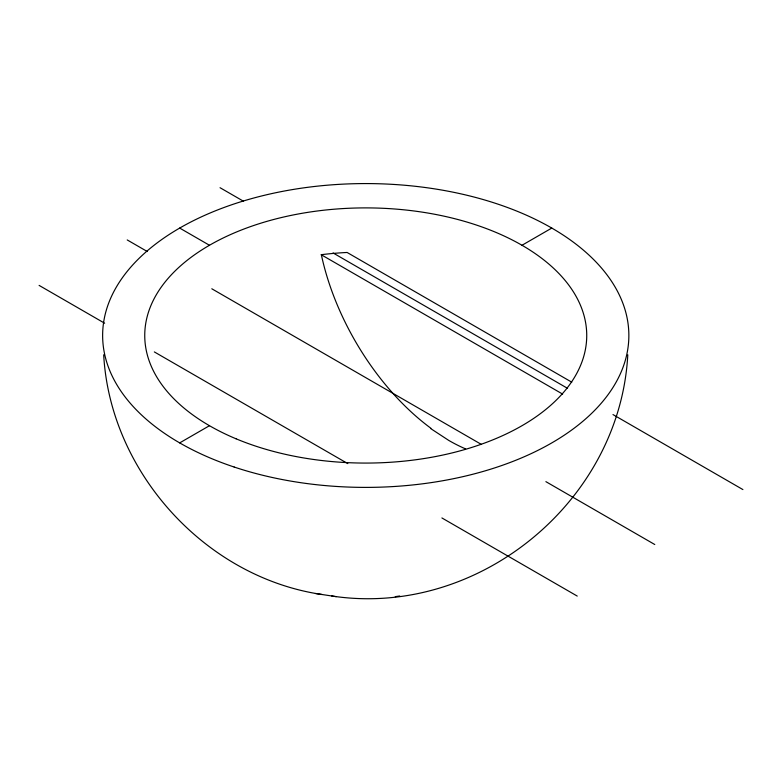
<?xml version="1.0" encoding="UTF-8"?>
<svg xmlns="http://www.w3.org/2000/svg" width="782" height="782" viewBox="0 0 782 782"><rect width="100%" height="100%" fill="white"/><g stroke="black" fill="none" stroke-linecap="round" stroke-linejoin="round"><path stroke-width="1.17" d="M627.79 354.784C619.94 502.054 477.528 618.279 331.754 595.992M179.684 442.895L209.468 425.701M522.005 245.265L551.789 228.07M395.242 596.656L399.719 595.992M103.683 354.784C110.154 472.299 205.529 577.429 322.067 594.506M315.429 593.509L336.24 596.656M571.769 382.173L347.11 252.469A215.275 124.289 0 0 0 321.177 254.697L562.639 394.099M220.045 187.709L243.28 201.121M333.064 252.957L567.556 388.341M612.98 414.568L742.9 489.571M179.684 228.07L209.468 245.265M127.222 239.937L147.309 251.54M211.805 288.773L481.389 444.42M545.885 481.653L654.778 544.526M39.1 285.391L104.651 323.23M154.337 351.92L347.814 463.618M441.908 517.948L577.233 596.079M430.843 428.673L448.76 440.422A187.23 108.092 60 0 0 465.613 448.907M430.902 428.262A187.191 107.74 59.9 0 1 321.353 254.737M234.18 467.04A263.114 151.913 0 0 0 628.855 335.488A263.114 151.913 0 0 0 234.18 203.926A263.114 151.913 0 0 0 234.18 467.04M236.066 438.8A221.003 127.593 0 0 0 585.552 348.664A221.003 127.593 0 0 0 275.596 218.989A221.003 127.593 0 0 0 236.066 438.8"/></g></svg>
